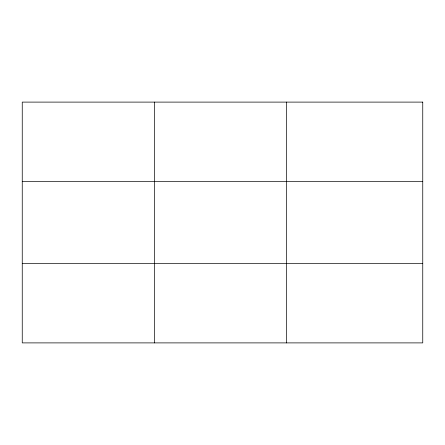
<?xml version="1.0" encoding="UTF-8"?>
<svg xmlns="http://www.w3.org/2000/svg" width="445" height="445" viewBox="0 0 445 445"><rect width="100%" height="100%" fill="white"/><g stroke="black" fill="none" stroke-linecap="round" stroke-linejoin="round"><path stroke-width="0.67" d="M154.415 102.105L154.415 342.895M286.58 102.105L286.58 342.895M22.25 181.566L422.75 181.566M22.25 263.434L422.75 263.434M422.75 102.105L422.75 342.895L22.25 342.895L22.25 102.105L422.75 102.105"/></g></svg>
